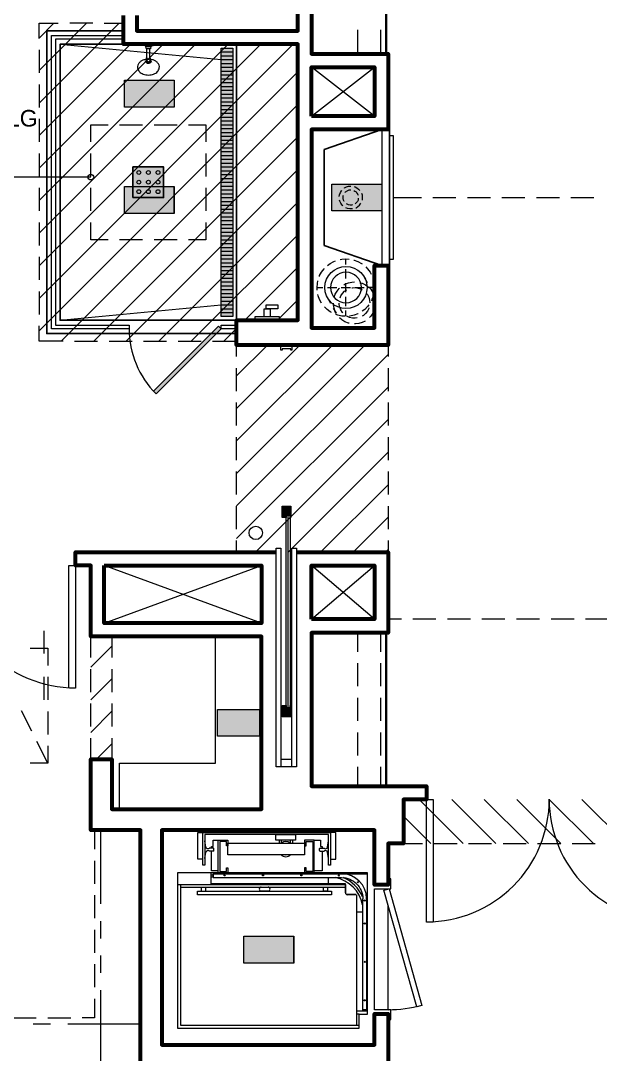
# Model space of a CAD drawing. Extents: x 6 to 1186, y -84 to 3560.
# Drawn here: x 310.8 to 462, y 3040.7 to 3310.3 of the extents above; entities that cross this region are included whole.
import ezdxf

# ---------------------------------------------------------------- set-up
doc = ezdxf.new("R2010")
doc.units = 0
doc.header["$LTSCALE"] = 24
doc.header["$MEASUREMENT"] = 0
for name, color, linetype in [('GEC_BKGD', 8, 'Continuous'), ('PDF2_0', 8, 'Continuous'), ('PDF2_00-FP-A-2$A-ANNO-KEYN', 8, 'Continuous'), ('PDF2_00-FP-A-2$A-APPL', 8, 'Continuous'), ('PDF2_00-FP-A-2$A-APPL-HIDN', 8, 'Continuous'), ('PDF2_00-FP-A-2$A-APPL-MINR', 8, 'Continuous'), ('PDF2_00-FP-A-2$A-CLG-CHNG', 8, 'Continuous'), ('PDF2_00-FP-A-2$A-CLG-MISC', 8, 'Continuous'), ('PDF2_00-FP-A-2$A-CONVEY-HVY', 8, 'Continuous'), ('PDF2_00-FP-A-2$A-CONVEY-MNR', 8, 'Continuous'), ('PDF2_00-FP-A-2$A-DRWDW', 8, 'Continuous'), ('PDF2_00-FP-A-2$A-DRWDW-MINR', 8, 'Continuous'), ('PDF2_00-FP-A-2$A-FLR-OPNG', 8, 'Continuous'), ('PDF2_00-FP-A-2$A-MLWK', 8, 'Continuous'), ('PDF2_00-FP-A-2$A-MLWK-ABV', 8, 'Continuous'), ('PDF2_00-FP-A-2$A-MLWK-HIDN', 8, 'Continuous'), ('PDF2_00-FP-A-2$A-MLWK-MINR', 8, 'Continuous'), ('PDF2_00-FP-A-2$A-MLWK-SHLF-POLE', 8, 'Continuous'), ('PDF2_00-FP-A-2$A-PLMB', 8, 'Continuous'), ('PDF2_00-FP-A-2$A-PLMB-MINR', 8, 'Continuous'), ('PDF2_00-FP-A-2$A-SOFFIT', 8, 'Continuous'), ('PDF2_00-FP-A-2$A-SOFFIT-PATT', 8, 'Continuous'), ('PDF2_00-FP-A-2$A-WALL', 8, 'Continuous'), ('PDF2_A-WPOT', 8, 'Continuous'), ('PDF2_Text', 8, 'Continuous')]:
    doc.layers.add(name, color=color, linetype=linetype)
doc.styles.add('PDF Arial', font='arial.ttf')

# ---------------------------------------------------------------- blocks, each defined once
blk = doc.blocks.new('210311_BorsteinRes_CDProgress - Copy1')
at = {"layer": 'PDF2_00-FP-A-2$A-ANNO-KEYN', "true_color": 0xffffff, "transparency": 33554559}
for points in [[(10.62, 17.4375), (10.3492, 17.4375), (10.62, 17.2917)], [(10.62, 17.2917), (10.3492, 17.4375), (10.3492, 17.2917)], [(11.7475, 16.7275), (11.7475, 16.8733), (11.4767, 16.7275)], [(11.4767, 16.7275), (11.7475, 16.8733), (11.4767, 16.8733)], [(10.8542, 13.8733), (11.0833, 13.8733), (11.0833, 14.0192)], [(10.8542, 13.8733), (11.0833, 14.0192), (10.8542, 14.0192)]]:
    blk.add_hatch(color=7, dxfattribs=at).paths.add_polyline_path(points)
at = {"layer": 'PDF2_00-FP-A-2$A-DRWDW-MINR', "true_color": 0x989898, "transparency": 33554559}
for points in [[(11.2525, 15.1233), (11.2058, 15.1233), (11.2525, 15.075)], [(11.2525, 15.075), (11.2058, 15.1233), (11.2058, 15.075)], [(11.2283, 15.075), (11.2058, 15.075), (11.2283, 15.0625)], [(11.2283, 15.0625), (11.2058, 15.075), (11.2058, 15.0625)], [(11.2525, 15.075), (11.2492, 15.075), (11.2525, 15.0625)], [(11.2525, 15.0625), (11.2492, 15.075), (11.2492, 15.0625)], [(11.2283, 14.04), (11.2058, 14.04), (11.2283, 14.0267)], [(11.2283, 14.0267), (11.2058, 14.04), (11.2058, 14.0267)], [(11.2525, 14.0267), (11.2058, 14.0267), (11.2525, 13.9792)], [(11.2525, 13.9792), (11.2058, 14.0267), (11.2058, 13.9792)], [(11.2525, 14.04), (11.2492, 14.04), (11.2525, 14.0267)], [(11.2525, 14.0267), (11.2492, 14.04), (11.2492, 14.0267)]]:
    blk.add_hatch(color=252, dxfattribs=at).paths.add_polyline_path(points)
at = {"layer": 'PDF2_00-FP-A-2$A-PLMB', "true_color": 0xffffff, "transparency": 33554559}
for points in [[(10.3958, 16.8), (10.5625, 16.8), (10.5625, 16.9667)], [(10.3958, 16.8), (10.5625, 16.9667), (10.3958, 16.9667)]]:
    blk.add_hatch(color=7, dxfattribs=at).paths.add_polyline_path(points)
at = {"layer": 'PDF2_00-FP-A-2$A-PLMB-MINR', "true_color": 0xffffff, "transparency": 33554559}
for points in [[(10.9375, 17.6125), (10.875, 17.6125), (10.9375, 16.1542)], [(10.9375, 16.1542), (10.875, 17.6125), (10.875, 16.1542)], [(10.5067, 15.7483), (10.875, 16.0867), (10.8608, 16.1017)], [(10.5217, 15.7333), (10.875, 16.0867), (10.5067, 15.7483)]]:
    blk.add_hatch(color=7, dxfattribs=at).paths.add_polyline_path(points)
at = {"layer": 'PDF2_A-WPOT', "true_color": 0xffffff, "transparency": 33554559}
for points in [[(10.3492, 16.86), (10.3492, 16.7142), (10.62, 16.86)], [(10.62, 16.86), (10.3492, 16.7142), (10.62, 16.7142)], [(10.9983, 12.7867), (10.9983, 12.6408), (11.2692, 12.7867)], [(11.2692, 12.7867), (10.9983, 12.6408), (11.2692, 12.6408)]]:
    blk.add_hatch(color=7, dxfattribs=at).paths.add_polyline_path(points)
at = {"layer": 'PDF2_0', "lineweight": 9}
for points in [[(10.4642, 17.6245, 0.013382), (10.4612, 17.6249, -0.011302), (10.4552, 17.6262, -0.019853), (10.446, 17.6294, -0.221535), (10.4442, 17.6308), (10.4425, 17.6333), (10.5158, 17.6333), (10.515, 17.6308)], [(10.4666, 17.6218, 0.200584), (10.465, 17.6233, 0.062975), (10.4638, 17.6239)], [(10.4917, 17.6094, -0.372609), (10.49, 17.6083), (10.4683, 17.6083)], [(10.4713, 17.56, 0.151608), (10.4709, 17.5573, 0.161805), (10.4721, 17.5551, 0.104387), (10.4747, 17.5527, 0.105046), (10.4795, 17.5517, 0.105046), (10.4844, 17.5532, 0.104387), (10.4875, 17.555), (10.4875, 17.6083)], [(10.4962, 17.6239, 0.062973), (10.495, 17.6233, 0.200584), (10.4934, 17.6218)], [(10.4958, 17.6245, -0.013382), (10.4988, 17.6249, 0.011302), (10.5048, 17.6262, 0.019853), (10.514, 17.6294, 0.221534), (10.5157, 17.6312)], [(10.4701, 17.5511, 0.039094), (10.4578, 17.5486, 0.056973), (10.4429, 17.5432, 0.085074), (10.4298, 17.5326)], [(10.465, 17.5408, 0.123472), (10.4657, 17.5374, 0.152049), (10.4702, 17.5331, 0.135345), (10.4798, 17.53, 0.135345), (10.489, 17.5326, 0.152049), (10.4932, 17.5376, 0.123472), (10.4942, 17.5408, 0.1289), (10.4929, 17.5447, 0.116311), (10.4895, 17.5484)], [(10.4705, 17.5484, 0.116311), (10.4668, 17.5448, 0.1289), (10.4658, 17.5409)], [(10.47, 17.5433), (10.47, 17.5525, -0.087238), (10.4692, 17.5557, -0.00073), (10.4692, 17.5576, -0.197033), (10.4711, 17.5624)], [(10.4731, 17.5406, 0.102176), (10.4769, 17.5387, 0.067858), (10.4796, 17.5383, 0.067858), (10.4828, 17.5388, 0.102176), (10.4869, 17.5406, 0.105012), (10.489, 17.5439)], [(10.4744, 17.5351, 0.091396), (10.4796, 17.5342, 0.091397), (10.4848, 17.5351)], [(10.4853, 17.5341, 0.090097), (10.4886, 17.5365, 0.201443), (10.4908, 17.5411, 0.18856), (10.4893, 17.5454)], [(10.487, 17.5547, 0.161805), (10.4883, 17.5573, 0.151608), (10.4878, 17.56)], [(10.5294, 17.5326, 0.085074), (10.5163, 17.5432, 0.056973), (10.5014, 17.5486, 0.039094), (10.4891, 17.5511)], [(10.4901, 17.5525, 0.087238), (10.4908, 17.5559, 0.00073), (10.4908, 17.5576)], [(10.5288, 17.4847, 0.14802), (10.5388, 17.504, 0.127386), (10.5376, 17.519, 0.096694), (10.5297, 17.532)], [(10.4218, 17.5192, 0.127386), (10.4204, 17.504, 0.14802), (10.4304, 17.4847, 0.113856), (10.4513, 17.4709, 0.090975), (10.4795, 17.4658, 0.090975), (10.5082, 17.4711, 0.113856), (10.5296, 17.4845)]]:
    blk.add_lwpolyline(points, format="xyb", dxfattribs=at)
for points in [[(10.4675, 17.6092), (10.4658, 17.6217), (10.4933, 17.6217), (10.4908, 17.6092)], [(10.4708, 17.555), (10.4708, 17.6083)], [(10.4892, 17.5433), (10.4892, 17.5525)], [(9.8383, 14.3517), (9.9325, 14.3517), (9.9325, 14.2583)], [(9.9325, 14.1958), (9.9325, 14.0708)], [(9.8458, 13.9), (9.79, 14.0117)], [(9.9325, 14.0083), (9.9325, 13.8833)], [(9.9325, 13.8208), (9.9325, 13.7267), (9.8383, 13.7267)], [(9.9325, 13.7267), (9.8733, 13.8442)]]:
    blk.add_lwpolyline(points, dxfattribs=at)
at = {"layer": 'PDF2_0', "lineweight": 18}
for points in [[(10.62, 16.7142), (10.3492, 16.7142), (10.3492, 16.86), (10.62, 16.86)], [(11.99, 13.53), (12.0267, 13.53), (12.0267, 12.8633), (11.99, 12.8633)]]:
    blk.add_lwpolyline(points, close=True, dxfattribs=at)
for points in [[(9.9117, 14.4458), (9.9117, 14.3217)], [(9.9117, 14.1967), (9.9117, 14.0717)]]:
    blk.add_lwpolyline(points, dxfattribs=at)
for points in [[(11.9904, 12.8642, 0.198737), (12.4621, 13.0593, 0.199088), (12.6575, 13.5304)], [(12.6567, 13.5304, 0.199088), (12.8521, 13.0593, 0.198737), (13.3237, 12.8642)]]:
    blk.add_lwpolyline(points, format="xyb", dxfattribs=at)
at = {"layer": 'PDF2_0', "lineweight": 9}
for centre, radius in [((10.1671, 16.9112), 0.0154), ((11.0629, 14.9779), 0.0363)]:
    blk.add_circle(centre, radius, dxfattribs=at)
for centre, radius, start, end in [((10.4596, 17.5054), 0.0396, 137.7704, 159.8624), ((10.4438, 17.5462), 0.0221, 332.2429, 348.1115), ((10.4746, 17.5413), 0.00625, 138.6943, 181.4077), ((10.4754, 17.5413), 0.00625, 184.3378, 229.8954), ((10.4779, 17.5479), 0.00874, 207.5663, 231.5453), ((10.4779, 17.5446), 0.0112, 228.5765, 249.1695), ((10.4681, 17.5521), 0.00273, 16.6062, 22.6985), ((10.4838, 17.5579), 0.00625, 1.3049, 45.8908), ((10.4919, 17.5521), 0.00273, 157.2976, 163.3945), ((10.5154, 17.5462), 0.0221, 191.8885, 207.7571)]:
    blk.add_arc(centre, radius, start, end, dxfattribs=at)
blk.add_open_spline([(10.4688, 17.6092), (10.4684, 17.6092), (10.4682, 17.6092), (10.4678, 17.6093), (10.4677, 17.6093), (10.4676, 17.6094), (10.4676, 17.6094), (10.4675, 17.6095), (10.4675, 17.6095), (10.4675, 17.6095)], degree=3, knots=[0, 0, 0, 0, 0.000930188, 0.000930188, 0.001397177, 0.001397177, 0.001605997, 0.001605997, 0.001777095, 0.001777095, 0.001777095, 0.001777095], dxfattribs=at)
at = {"layer": 'PDF2_00-FP-A-2$A-ANNO-KEYN', "lineweight": 18}
for points in [[(10.62, 17.4375), (10.62, 17.2917), (10.3492, 17.2917), (10.3492, 17.4375)], [(11.7475, 16.7275), (11.4767, 16.7275), (11.4767, 16.8733), (11.7475, 16.8733)], [(10.8542, 13.8733), (10.8542, 14.0192), (11.0833, 14.0192), (11.0833, 13.8733)]]:
    blk.add_lwpolyline(points, close=True, dxfattribs=at)
at = {"layer": 'PDF2_00-FP-A-2$A-ANNO-KEYN', "lineweight": 9}
blk.add_lwpolyline([(10.1667, 16.9108), (9.9583, 16.9108), (9.6458, 16.9108)], dxfattribs=at)
at = {"layer": 'PDF2_00-FP-A-2$A-APPL', "lineweight": 25}
blk.add_lwpolyline([(11.7475, 16.4317), (11.435, 16.54), (11.435, 17.0608), (11.7475, 17.1692), (11.7892, 17.1692), (11.7892, 16.4317)], close=True, dxfattribs=at)
at = {"layer": 'PDF2_00-FP-A-2$A-APPL-HIDN', "lineweight": 9}
for points in [[(11.5442, 16.8517), (11.545, 16.8533), (11.5558, 16.8583), (11.5675, 16.8617), (11.5792, 16.8625)], [(11.5967, 16.86), (11.6025, 16.8583), (11.6125, 16.8533), (11.6217, 16.8458), (11.6275, 16.8392)], [(11.5167, 16.805), (11.5183, 16.815), (11.5225, 16.8267), (11.5283, 16.8367), (11.53, 16.8392)], [(11.5433, 16.7792), (11.5425, 16.7792), (11.5392, 16.7867), (11.5375, 16.7942), (11.5375, 16.8025), (11.5383, 16.81), (11.5392, 16.8133)], [(11.5483, 16.8283), (11.55, 16.8308), (11.5633, 16.8392), (11.5708, 16.8417), (11.5792, 16.8417)], [(11.5958, 16.8383), (11.6017, 16.835), (11.6075, 16.8308), (11.6125, 16.8242), (11.6167, 16.8175), (11.6183, 16.8133)], [(11.62, 16.7967), (11.62, 16.7942), (11.6183, 16.7867), (11.615, 16.7792), (11.6108, 16.7733), (11.605, 16.7675), (11.6033, 16.7667)], [(11.6367, 16.8233), (11.64, 16.815), (11.6417, 16.8033), (11.6408, 16.7917), (11.64, 16.7867)], [(11.5367, 16.755), (11.5317, 16.7592), (11.525, 16.7692), (11.52, 16.78), (11.5183, 16.7867)], [(11.5883, 16.7392), (11.585, 16.7383), (11.5733, 16.7383), (11.5617, 16.74), (11.5525, 16.7442)], [(11.5875, 16.76), (11.5825, 16.7592), (11.575, 16.7592), (11.5675, 16.76), (11.56, 16.7633), (11.555, 16.7667)], [(11.6067, 16.7442), (11.6075, 16.745), (11.6175, 16.7508), (11.6258, 16.7592), (11.6333, 16.7692)], [(11.6525, 16.3667), (11.6683, 16.3392)], [(11.4883, 16.2567), (11.495, 16.275), (11.5042, 16.2917), (11.5167, 16.3067), (11.5183, 16.3083)], [(11.5208, 16.2558), (11.525, 16.2658), (11.5333, 16.2792), (11.545, 16.2908), (11.5575, 16.2992)], [(11.5417, 16.3258), (11.5475, 16.33), (11.5658, 16.3367), (11.585, 16.3408), (11.5992, 16.3417)], [(11.5842, 16.3092), (11.5875, 16.31), (11.6033, 16.3108), (11.6192, 16.3083), (11.6342, 16.3033), (11.6408, 16.2992)], [(11.6283, 16.3375), (11.6417, 16.3342), (11.6592, 16.325), (11.675, 16.3133), (11.68, 16.3083)], [(11.6833, 16.3117), (11.6992, 16.2833)], [(11.4525, 16.255), (11.4683, 16.2267)], [(11.6625, 16.2808), (11.6692, 16.2725), (11.6767, 16.2583), (11.6808, 16.2433), (11.6825, 16.2275)], [(11.6983, 16.285), (11.6992, 16.2833), (11.7075, 16.2658), (11.7125, 16.2467), (11.7142, 16.2275)], [(11.4833, 16.1992), (11.4992, 16.1717)], [(11.5008, 16.17), (11.495, 16.18), (11.4883, 16.1983), (11.485, 16.2175), (11.485, 16.2267)], [(11.5358, 16.1733), (11.5333, 16.1758), (11.525, 16.1892), (11.5192, 16.2042), (11.5158, 16.2192), (11.5158, 16.2267)], [(11.6775, 16.2), (11.6767, 16.1967), (11.6692, 16.1825), (11.6592, 16.17), (11.6475, 16.1592), (11.6417, 16.1558)], [(11.71, 16.1983), (11.7075, 16.1892), (11.6992, 16.1717), (11.6883, 16.1558), (11.6808, 16.1475)], [(11.57, 16.1167), (11.5658, 16.1175), (11.5475, 16.125), (11.5308, 16.135), (11.5183, 16.1458)], [(11.6142, 16.1458), (11.6033, 16.1442), (11.5875, 16.145), (11.5717, 16.1483), (11.5583, 16.155)], [(11.6567, 16.1292), (11.6417, 16.1208), (11.6233, 16.1158), (11.6042, 16.1133), (11.6, 16.1133)]]:
    blk.add_lwpolyline(points, dxfattribs=at)
at = {"layer": 'PDF2_00-FP-A-2$A-APPL-MINR', "color": 7, "lineweight": 9}
for points in [[(11.7475, 17.1692), (11.7475, 16.4317)], [(11.7892, 17.1375), (11.81, 17.1375), (11.81, 16.4633), (11.7892, 16.4633)]]:
    blk.add_lwpolyline(points, dxfattribs=at)
at = {"layer": 'PDF2_00-FP-A-2$A-APPL-MINR', "lineweight": 9}
for points in [[(11.5208, 16.4633), (11.53, 16.4658), (11.5525, 16.4667), (11.5708, 16.4658)], [(11.5525, 16.4358), (11.5525, 16.4667)], [(11.5958, 16.4608), (11.5967, 16.4608), (11.6175, 16.4533), (11.6367, 16.4425), (11.6408, 16.4392)], [(11.4083, 16.3717), (11.41, 16.3758), (11.4208, 16.395), (11.4342, 16.4133), (11.435, 16.4142)], [(11.4533, 16.4317), (11.4675, 16.4425), (11.4875, 16.4533), (11.4967, 16.4567)], [(11.5525, 16.3608), (11.5525, 16.4108)], [(11.66, 16.4233), (11.67, 16.4133), (11.6842, 16.395), (11.69, 16.3833)], [(11.3967, 16.2975), (11.3958, 16.3108), (11.3975, 16.3333), (11.4008, 16.3475)], [(11.7, 16.36), (11.7025, 16.355), (11.7067, 16.3333), (11.7083, 16.3108), (11.6775, 16.3108)], [(11.3958, 16.3108), (11.4275, 16.3108)], [(11.4525, 16.3108), (11.5025, 16.3108)], [(11.5275, 16.3108), (11.5775, 16.3108)], [(11.5525, 16.2858), (11.5525, 16.3358)], [(11.6025, 16.3108), (11.6525, 16.3108)], [(11.4208, 16.2267), (11.41, 16.2458), (11.4025, 16.2667), (11.4008, 16.2733)], [(11.5525, 16.2108), (11.5525, 16.2608)], [(11.7067, 16.2867), (11.7025, 16.2667), (11.6942, 16.2458), (11.6908, 16.2392)], [(11.475, 16.1758), (11.4675, 16.1792), (11.45, 16.1925), (11.4358, 16.2067)], [(11.5525, 16.155), (11.5525, 16.1858)], [(11.6775, 16.2175), (11.67, 16.2083), (11.655, 16.1925), (11.6417, 16.1825)], [(11.5467, 16.155), (11.53, 16.1558), (11.5083, 16.1608), (11.4975, 16.165)], [(11.62, 16.17), (11.6175, 16.1683), (11.5967, 16.1608), (11.5742, 16.1558), (11.5717, 16.1558)]]:
    blk.add_lwpolyline(points, dxfattribs=at)
at = {"layer": 'PDF2_00-FP-A-2$A-APPL-MINR', "color": 7, "lineweight": 9}
blk.add_lwpolyline([(11.6367, 16.3113, 0.414203), (11.5529, 16.3942, 0.414203), (11.4692, 16.3113, 0.414203), (11.5529, 16.2283, 0.414203)], format="xyb", close=True, dxfattribs=at)
blk.add_circle((11.5529, 16.3113), 0.1146, dxfattribs=at)
at = {"layer": 'PDF2_00-FP-A-2$A-CLG-CHNG', "lineweight": 9}
for points in [[(11.81, 16.8), (11.9625, 16.8)], [(12.025, 16.8), (12.15, 16.8)], [(12.2125, 16.8), (12.3375, 16.8)], [(12.4, 16.8), (12.525, 16.8)], [(12.5875, 16.8), (12.7125, 16.8)], [(12.775, 16.8), (12.9, 16.8)], [(11.8542, 14.5083), (11.7817, 14.5083)], [(12.0417, 14.5083), (11.9167, 14.5083)], [(12.2292, 14.5083), (12.1042, 14.5083)], [(12.4167, 14.5083), (12.2917, 14.5083)], [(12.6042, 14.5083), (12.4792, 14.5083)], [(12.7917, 14.5083), (12.6667, 14.5083)], [(12.9792, 14.5083), (12.8542, 14.5083)]]:
    blk.add_lwpolyline(points, dxfattribs=at)
at = {"layer": 'PDF2_00-FP-A-2$A-CLG-MISC', "lineweight": 9}
for points in [[(10.1667, 17.1025), (10.1667, 17.1958), (10.2608, 17.1958)], [(10.3233, 17.1958), (10.4483, 17.1958)], [(10.5108, 17.1958), (10.6358, 17.1958)], [(10.6983, 17.1958), (10.7917, 17.1958), (10.7917, 17.1025)], [(10.1667, 16.915), (10.1667, 17.04)], [(10.7917, 17.04), (10.7917, 16.915)], [(10.1667, 16.7275), (10.1667, 16.8525)], [(10.7917, 16.8525), (10.7917, 16.7275)], [(10.2608, 16.5708), (10.1667, 16.5708), (10.1667, 16.665)], [(10.7917, 16.665), (10.7917, 16.5708), (10.6983, 16.5708)], [(10.4483, 16.5708), (10.3233, 16.5708)], [(10.6358, 16.5708), (10.5108, 16.5708)]]:
    blk.add_lwpolyline(points, dxfattribs=at)
at = {"layer": 'PDF2_00-FP-A-2$A-CONVEY-HVY', "lineweight": 18}
for points in [[(11.625, 12.3625), (11.6692, 12.3625), (11.6692, 13.1308), (10.6383, 13.1308), (10.6383, 12.2867), (11.625, 12.2867)], [(11.9658, 12.4108), (11.9383, 12.4033), (11.7592, 13.0367), (11.7867, 13.0442)]]:
    blk.add_lwpolyline(points, close=True, dxfattribs=at)
for points in [[(11.7817, 12.3333), (11.7975, 12.3333), (11.7975, 12.3858), (11.7083, 12.3858), (11.7083, 13.0442), (11.7975, 13.0442), (11.7975, 13.0975), (11.7817, 13.0975)], [(11.7817, 12.3858), (11.7817, 12.9542)]]:
    blk.add_lwpolyline(points, dxfattribs=at)
blk.add_arc((11.7721, 13.1404), 0.7537, 270.7196, 284.881, dxfattribs=at)
at = {"layer": 'PDF2_00-FP-A-2$A-CONVEY-MNR', "lineweight": 9}
for points in [[(10.7758, 13.2042), (10.7475, 13.2042), (10.7475, 13.35), (10.7758, 13.35)], [(11.4683, 13.2042), (11.4975, 13.2042), (11.4975, 13.35), (11.4683, 13.35)], [(10.8217, 13.2642), (10.8217, 13.2733), (10.8308, 13.2733), (10.8308, 13.3083), (10.8592, 13.3083)], [(11.19, 13.3075), (11.19, 13.2925)], [(11.2017, 13.3075), (11.2017, 13.2925)], [(11.25, 13.3075), (11.25, 13.2925)], [(11.2617, 13.3075), (11.2617, 13.2925)], [(11.38, 13.3083), (11.3283, 13.3083), (11.3283, 13.2783), (11.3367, 13.2783), (11.3367, 13.3008), (11.3725, 13.3008), (11.3725, 13.1383), (11.3367, 13.1383), (11.3367, 13.1575), (11.3283, 13.1575), (11.3283, 13.1308), (11.38, 13.1308), (11.38, 13.3083), (11.4142, 13.3083), (11.4142, 13.2733), (11.4233, 13.2733), (11.4233, 13.2642)], [(11.4083, 13.2517), (11.4083, 13.2608)], [(10.7867, 13.2083), (10.7925, 13.2425)], [(10.8325, 13.2483), (10.8108, 13.2483)], [(10.8592, 13.1408), (10.8217, 13.1408), (10.8217, 13.2483)], [(11.4233, 13.2483), (11.4233, 13.1408), (11.38, 13.1408)], [(11.4117, 13.2483), (11.4342, 13.2483)], [(11.4583, 13.2083), (11.4525, 13.2425)], [(10.8308, 13.1075), (10.82, 13.1075), (10.82, 13.12), (10.8308, 13.12)], [(10.8308, 13.1258), (11.6692, 13.1258)], [(11.4558, 13.1308), (11.4558, 13.1258)], [(11.4558, 13.105), (11.4558, 13.0708)], [(10.6542, 13.0683), (10.6542, 12.3025), (11.625, 12.3025)], [(10.6542, 13.0525), (11.55, 13.0525)], [(10.7683, 13.0317), (10.7683, 13.0525)], [(10.7892, 13.0525), (10.7892, 13.0317)], [(11.0917, 13.0525), (11.13, 13.0525)], [(11.13, 13.0317), (11.0917, 13.0317)], [(11.6092, 13.0108), (11.56, 13.0108)], [(11.61, 13.0117), (11.61, 12.3025)], [(11.6433, 12.99), (11.6433, 12.3783)], [(11.6642, 12.99), (11.6642, 12.3783)], [(11.6433, 12.9175), (11.61, 12.9175)], [(11.6692, 12.9175), (11.6642, 12.9175)], [(11.6692, 12.3783), (11.61, 12.3783)], [(11.625, 12.3625), (11.61, 12.3625)], [(11.6642, 12.3858), (11.6433, 12.3858)], [(11.7817, 12.3025), (11.79, 12.3025), (11.79, 12.2608), (11.7817, 12.2608)]]:
    blk.add_lwpolyline(points, dxfattribs=at)
for points in [[(11.4683, 13.35), (11.4683, 13.1725), (11.4583, 13.1725), (11.4583, 13.3392), (10.7867, 13.3392), (10.7867, 13.1725), (10.7758, 13.1725), (10.7758, 13.35)], [(11.2792, 13.3392), (11.2792, 13.3075), (11.1717, 13.3075), (11.1717, 13.3392)], [(10.8675, 13.3008), (10.8675, 13.1383), (10.9033, 13.1383), (10.9033, 13.1575), (10.9108, 13.1575), (10.9108, 13.1308), (10.8592, 13.1308), (10.8592, 13.3083), (10.9108, 13.3083), (10.9108, 13.2783), (10.9033, 13.2783), (10.9033, 13.3008)], [(11.3283, 13.2925), (11.3283, 13.2292), (10.9108, 13.2292), (10.9108, 13.2925)], [(10.7467, 13.0317), (11.475, 13.0317), (11.475, 13.0108), (10.7467, 13.0108)], [(11.4525, 13.0525), (11.4525, 13.0317), (11.4317, 13.0317), (11.4317, 13.0525)]]:
    blk.add_lwpolyline(points, close=True, dxfattribs=at)
for points in [[(10.8329, 13.2492, 0.414214), (10.8358, 13.2517), (10.8358, 13.2613, 0.414214), (10.8325, 13.2642), (10.8108, 13.2642, 0.158959), (10.8095, 13.2636, -0.554806), (10.7925, 13.27), (10.7867, 13.3042)], [(11.4092, 13.2613, -0.414214), (11.4117, 13.2642), (11.4342, 13.2642, -0.158959), (11.4363, 13.2636, 0.554806), (11.4525, 13.27), (11.4583, 13.3042)], [(10.8112, 13.2492, -0.158959), (10.8091, 13.2497, 0.554806), (10.7927, 13.2431)], [(11.4523, 13.2431, 0.554806), (11.4359, 13.2497, -0.158959), (11.4346, 13.2492)], [(11.6092, 13.0125), (11.5603, 13.0125, -0.406205), (11.5508, 13.0217), (11.5508, 13.0708), (10.82, 13.0708), (10.82, 13.1308)], [(10.8308, 13.11), (10.8308, 13.1258), (10.8308, 13.105), (11.5292, 13.105, -0.414214), (11.6442, 12.9904)], [(10.6383, 13.0683), (11.55, 13.0683), (11.55, 13.0217, 0.414214), (11.5604, 13.0117)]]:
    blk.add_lwpolyline(points, format="xyb", dxfattribs=at)
for centre in [(10.8937, 13.1171), (10.8937, 13.1171), (11.1021, 13.1171), (11.1021, 13.1171), (11.3104, 13.1171), (11.3104, 13.1171), (11.5146, 13.1163), (11.5146, 13.1163), (11.6179, 13.0796), (11.6179, 13.0796), (11.6546, 12.9804), (11.6546, 12.9804), (11.6546, 12.8554), (11.6546, 12.8554), (11.6554, 12.6471), (11.6554, 12.6471), (11.6546, 12.4379), (11.6546, 12.4379)]:
    blk.add_circle(centre, 0.00292, dxfattribs=at)
for centre, radius, start, end in [((11.2262, 13.2638), 0.0379, 51.5533, 128.4467), ((11.2262, 13.2563), 0.0379, 224.6539, 315.3461), ((11.2271, 13.2579), 0.0287, 255.965, 284.035), ((11.4121, 13.2521), 0.00292, 179.9999, 270.0001), ((11.4562, 12.9179), 0.1913, 11.5961, 78.4039), ((11.5296, 12.9904), 0.1354, 360, 90), ((11.4562, 12.9179), 0.2046, 23.7525, 66.2475), ((11.0921, 13.0429), 0.0104, 90, 270), ((11.1304, 13.0429), 0.0104, 270, 90)]:
    blk.add_arc(centre, radius, start, end, dxfattribs=at)
at = {"layer": 'PDF2_00-FP-A-2$A-DRWDW', "lineweight": 18}
for points in [[(11.2058, 15.0625), (11.2058, 15.1233), (11.2525, 15.1233), (11.2525, 15.0625), (11.2492, 15.0625), (11.2492, 15.075), (11.2283, 15.075), (11.2283, 15.0625)], [(11.2283, 14.04), (11.2283, 14.0267), (11.2492, 14.0267), (11.2492, 14.04), (11.2525, 14.04), (11.2525, 13.9792), (11.2058, 13.9792), (11.2058, 14.04)]]:
    blk.add_lwpolyline(points, close=True, dxfattribs=at)
blk.add_lwpolyline([(10.0467, 14.135), (10.0467, 14.8), (10.0833, 14.8), (10.0833, 14.1342, -0.198737), (9.6121, 14.3293, -0.199088), (9.4167, 14.8004)], format="xyb", dxfattribs=at)
at = {"layer": 'PDF2_00-FP-A-2$A-DRWDW-MINR', "lineweight": 9}
for points in [[(11.2592, 15.97), (11.2525, 15.97), (11.2525, 15.9775), (11.2058, 15.9775), (11.2058, 15.97), (11.1992, 15.97), (11.1992, 15.9983), (11.2592, 15.9983)], [(11.2492, 14.0267), (11.2283, 14.0267), (11.2283, 15.075), (11.2492, 15.075)]]:
    blk.add_lwpolyline(points, close=True, dxfattribs=at)
for points in [[(11.2392, 14.0267), (11.2392, 15.075)], [(11.1733, 14.8733), (11.1733, 14.8942), (11.1992, 14.8942), (11.1992, 13.7067)], [(11.2592, 13.7067), (11.2592, 14.8942), (11.285, 14.8942), (11.285, 14.8733)], [(11.1992, 13.7483), (11.2592, 13.7483)]]:
    blk.add_lwpolyline(points, dxfattribs=at)
at = {"layer": 'PDF2_00-FP-A-2$A-FLR-OPNG', "lineweight": 9}
for points in [[(11.365, 17.2417), (11.7083, 17.5083)], [(11.7083, 17.2417), (11.365, 17.5083)], [(10.24, 14.4875), (11.0942, 14.8)], [(11.0942, 14.4875), (10.24, 14.8)], [(11.365, 14.5083), (11.7083, 14.8)], [(11.7083, 14.5083), (11.365, 14.8)]]:
    blk.add_lwpolyline(points, dxfattribs=at)
at = {"layer": 'PDF2_00-FP-A-2$A-MLWK', "lineweight": 35}
for points in [[(11.7708, 19.0292), (11.7708, 17.5817)], [(11.7708, 14.4358), (11.7708, 13.6025)]]:
    blk.add_lwpolyline(points, dxfattribs=at)
at = {"layer": 'PDF2_00-FP-A-2$A-MLWK-ABV', "lineweight": 18}
for points in [[(11.4583, 17.5817), (11.365, 17.5817), (11.365, 17.7117)], [(11.615, 17.7117), (11.615, 17.5817), (11.5208, 17.5817)], [(11.365, 14.3317), (11.365, 14.4358), (11.4583, 14.4358)], [(11.5208, 14.4358), (11.615, 14.4358), (11.615, 14.3317)], [(11.365, 14.1442), (11.365, 14.2692)], [(11.615, 14.2692), (11.615, 14.1442)], [(11.365, 13.9567), (11.365, 14.0817)], [(11.615, 14.0817), (11.615, 13.9567)], [(11.365, 13.7692), (11.365, 13.8942)], [(11.615, 13.8942), (11.615, 13.7692)], [(11.4583, 13.6025), (11.365, 13.6025), (11.365, 13.7067)], [(11.615, 13.7067), (11.615, 13.6025), (11.5208, 13.6025)]]:
    blk.add_lwpolyline(points, dxfattribs=at)
at = {"layer": 'PDF2_00-FP-A-2$A-MLWK-HIDN', "lineweight": 9}
for points in [[(11.74, 17.7117), (11.74, 17.5817)], [(11.74, 14.4358), (11.74, 14.3317)], [(11.74, 14.2692), (11.74, 14.1442)], [(11.74, 14.0817), (11.74, 13.9567)], [(11.74, 13.8942), (11.74, 13.7692)], [(11.74, 13.7067), (11.74, 13.6025)]]:
    blk.add_lwpolyline(points, dxfattribs=at)
at = {"layer": 'PDF2_00-FP-A-2$A-MLWK-MINR', "lineweight": 9}
blk.add_lwpolyline([(10.3233, 13.4775), (10.3233, 13.7275), (10.8442, 13.7275), (10.8442, 14.415), (11.0942, 14.415), (11.0942, 13.4775)], close=True, dxfattribs=at)
at = {"layer": 'PDF2_00-FP-A-2$A-MLWK-SHLF-POLE', "lineweight": 9}
for points in [[(10.2817, 13.3633), (10.1875, 13.3633), (10.1875, 13.2592)], [(10.2192, 13.3633), (10.2192, 12.9617)], [(10.4375, 13.3633), (10.3442, 13.3633)], [(10.1875, 13.1967), (10.1875, 13.0717)], [(10.1875, 13.0092), (10.1875, 12.8842)], [(10.2192, 12.8683), (10.2192, 12.7742)], [(10.1875, 12.8217), (10.1875, 12.6967)], [(10.2192, 12.6808), (10.2192, 12.5867)], [(10.1875, 12.6342), (10.1875, 12.5092)], [(10.2192, 12.4933), (10.2192, 12.0925)], [(10.1875, 12.4467), (10.1875, 12.3425), (10.12, 12.3425)], [(9.745, 12.3425), (9.87, 12.3425)], [(9.8542, 12.3108), (9.9483, 12.3108)], [(9.9325, 12.3425), (10.0575, 12.3425)], [(10.0417, 12.3108), (10.4375, 12.3108)]]:
    blk.add_lwpolyline(points, dxfattribs=at)
at = {"layer": 'PDF2_00-FP-A-2$A-PLMB', "lineweight": 25}
for points in [[(10.9583, 16.0608), (9.9275, 16.0608), (9.9275, 17.7067), (10.3442, 17.7067), (10.3442, 17.6333), (10, 17.6333), (10, 16.1333), (10.9583, 16.1333)], [(10.9583, 17.6333), (10.9583, 16.1333), (10, 16.1333), (10, 17.6333)], [(11.2917, 17.6333), (11.2917, 16.1333), (10.9583, 16.1333), (10.9583, 17.6333)], [(10.3958, 16.8), (10.3958, 16.9667), (10.5625, 16.9667), (10.5625, 16.8)]]:
    blk.add_lwpolyline(points, close=True, dxfattribs=at)
at = {"layer": 'PDF2_00-FP-A-2$A-PLMB-MINR', "lineweight": 9}
for points in [[(9.9742, 17.66), (9.9742, 16.1075), (10.375, 16.1075), (10.375, 16.0867), (9.9533, 16.0867), (9.9533, 17.6808), (10.3442, 17.6808), (10.3442, 17.66)], [(10.9375, 17.6125), (10.9375, 16.1542), (10.875, 16.1542), (10.875, 17.6125)], [(11.1825, 16.2167), (11.1825, 16.1958), (11.12, 16.1958), (11.12, 16.2167)], [(11.06, 16.1333), (11.06, 16.1542), (11.19, 16.1542), (11.19, 16.1333)], [(10.5217, 15.7333), (10.5067, 15.7483), (10.8608, 16.1017), (10.875, 16.0867)], [(10.875, 16.0867), (10.875, 16.1075), (10.9583, 16.1075), (10.9583, 16.0867)]]:
    blk.add_lwpolyline(points, close=True, dxfattribs=at)
for points in [[(10, 17.6333), (10.875, 17.55), (10.9375, 17.55)], [(10.875, 17.5917), (10.9375, 17.5917)], [(10.875, 17.5708), (10.9375, 17.5708)], [(10.875, 17.5292), (10.9375, 17.5292)], [(10.875, 17.5083), (10.9375, 17.5083)], [(10.875, 17.4875), (10.9375, 17.4875)], [(10.875, 17.4667), (10.9375, 17.4667)], [(10.875, 17.4458), (10.9375, 17.4458)], [(10.875, 17.425), (10.9375, 17.425)], [(10.875, 17.4042), (10.9375, 17.4042)], [(10.875, 17.3833), (10.9375, 17.3833)], [(10.875, 17.3625), (10.9375, 17.3625)], [(10.875, 17.3417), (10.9375, 17.3417)], [(10.875, 17.3208), (10.9375, 17.3208)], [(10.875, 17.3), (10.9375, 17.3)], [(10.875, 17.2792), (10.9375, 17.2792)], [(10.875, 17.2583), (10.9375, 17.2583)], [(10.875, 17.2375), (10.9375, 17.2375)], [(10.875, 17.2167), (10.9375, 17.2167)], [(10.875, 17.1958), (10.9375, 17.1958)], [(10.875, 17.175), (10.9375, 17.175)], [(10.875, 17.1542), (10.9375, 17.1542)], [(10.875, 17.1333), (10.9375, 17.1333)], [(10.875, 17.1125), (10.9375, 17.1125)], [(10.875, 17.0917), (10.9375, 17.0917)], [(10.875, 17.0708), (10.9375, 17.0708)], [(10.875, 17.05), (10.9375, 17.05)], [(10.875, 17.0292), (10.9375, 17.0292)], [(10.875, 17.0083), (10.9375, 17.0083)], [(10.875, 16.9875), (10.9375, 16.9875)], [(10.875, 16.9667), (10.9375, 16.9667)], [(10.875, 16.9458), (10.9375, 16.9458)], [(10.875, 16.925), (10.9375, 16.925)], [(10.875, 16.9042), (10.9375, 16.9042)], [(10.875, 16.8833), (10.9375, 16.8833)], [(10.875, 16.8625), (10.9375, 16.8625)], [(10.875, 16.8417), (10.9375, 16.8417)], [(10.875, 16.8208), (10.9375, 16.8208)], [(10.875, 16.8), (10.9375, 16.8)], [(10.875, 16.7792), (10.9375, 16.7792)], [(10.875, 16.7583), (10.9375, 16.7583)], [(10.875, 16.7375), (10.9375, 16.7375)], [(10.875, 16.7167), (10.9375, 16.7167)], [(10.875, 16.6958), (10.9375, 16.6958)], [(10.875, 16.675), (10.9375, 16.675)], [(10.875, 16.6542), (10.9375, 16.6542)], [(10.875, 16.6333), (10.9375, 16.6333)], [(10.875, 16.6125), (10.9375, 16.6125)], [(10.875, 16.5917), (10.9375, 16.5917)], [(10.875, 16.5708), (10.9375, 16.5708)], [(10.875, 16.55), (10.9375, 16.55)], [(10.875, 16.5292), (10.9375, 16.5292)], [(10.875, 16.5083), (10.9375, 16.5083)], [(10.875, 16.4875), (10.9375, 16.4875)], [(10.875, 16.4667), (10.9375, 16.4667)], [(10.875, 16.4458), (10.9375, 16.4458)], [(10.875, 16.425), (10.9375, 16.425)], [(10.875, 16.4042), (10.9375, 16.4042)], [(10.875, 16.3833), (10.9375, 16.3833)], [(10.875, 16.3625), (10.9375, 16.3625)], [(10.875, 16.3417), (10.9375, 16.3417)], [(10.875, 16.3208), (10.9375, 16.3208)], [(10.875, 16.3), (10.9375, 16.3)], [(10.875, 16.2792), (10.9375, 16.2792)], [(10.875, 16.2583), (10.9375, 16.2583)], [(10.875, 16.2375), (10.9375, 16.2375)], [(10, 16.1333), (10.875, 16.2167), (10.9375, 16.2167)], [(10.875, 16.1958), (10.9375, 16.1958)], [(11.1092, 16.1542), (11.1092, 16.1958), (11.1408, 16.1958), (11.1408, 16.1542)], [(10.875, 16.175), (10.9375, 16.175)]]:
    blk.add_lwpolyline(points, dxfattribs=at)
for centre in [(10.4279, 16.9363), (10.4796, 16.9363), (10.5321, 16.9363), (10.4279, 16.8838), (10.4796, 16.8838), (10.5321, 16.8838), (10.4279, 16.8321), (10.4796, 16.8321), (10.5321, 16.8321)]:
    blk.add_circle(centre, 0.0104, dxfattribs=at)
blk.add_arc((10.8742, 16.0872), 0.4992, 180.0078, 225.0599, dxfattribs=at)
at = {"layer": 'PDF2_00-FP-A-2$A-SOFFIT', "lineweight": 9}
for points in [[(9.8858, 17.665), (9.8858, 17.7483), (9.99, 17.7483)], [(10.1775, 17.7483), (10.0525, 17.7483)], [(10.24, 17.7483), (10.3442, 17.7483), (10.3442, 17.6333), (10.4117, 17.6333)], [(9.8858, 17.6025), (9.8858, 17.4775)], [(10.5992, 17.6333), (10.4742, 17.6333)], [(10.7867, 17.6333), (10.6617, 17.6333)], [(10.9742, 17.6333), (10.8492, 17.6333)], [(11.1617, 17.6333), (11.0367, 17.6333)], [(11.2242, 17.6333), (11.2917, 17.6333), (11.2917, 17.5708)], [(11.2917, 17.3833), (11.2917, 17.5083)], [(9.8858, 17.415), (9.8858, 17.29)], [(11.2917, 17.1958), (11.2917, 17.3208)], [(9.8858, 17.2275), (9.8858, 17.1025)], [(11.2917, 17.0083), (11.2917, 17.1333)], [(9.8858, 17.04), (9.8858, 16.915)], [(11.2917, 16.8208), (11.2917, 16.9458)], [(9.8858, 16.8525), (9.8858, 16.7275)], [(11.2917, 16.6333), (11.2917, 16.7583)], [(9.8858, 16.665), (9.8858, 16.54)], [(11.2917, 16.4458), (11.2917, 16.5708)], [(9.8858, 16.4775), (9.8858, 16.3525)], [(11.2917, 16.2583), (11.2917, 16.3833)], [(9.8858, 16.29), (9.8858, 16.165)], [(11.1567, 16.1333), (11.2917, 16.1333), (11.2917, 16.1958)], [(10.8283, 16.0192), (10.9583, 16.0192), (10.9583, 16.1333), (11.0942, 16.1333)], [(10.0158, 16.0192), (9.8858, 16.0192), (9.8858, 16.1025)], [(10.0783, 16.0192), (10.2033, 16.0192)], [(10.2658, 16.0192), (10.3908, 16.0192)], [(10.4533, 16.0192), (10.5783, 16.0192)], [(10.6408, 16.0192), (10.7658, 16.0192)], [(10.9583, 15.9358), (10.9583, 15.9983)], [(11.7817, 15.9983), (11.7817, 15.9358)], [(10.9583, 15.7483), (10.9583, 15.8733)], [(11.7817, 15.8733), (11.7817, 15.7483)], [(10.9583, 15.5608), (10.9583, 15.6858)], [(11.7817, 15.6858), (11.7817, 15.5608)], [(10.9583, 15.3733), (10.9583, 15.4983)], [(11.7817, 15.4983), (11.7817, 15.3733)], [(10.9583, 15.1858), (10.9583, 15.3108)], [(11.7817, 15.3108), (11.7817, 15.1858)], [(10.9583, 14.9983), (10.9583, 15.1233)], [(11.7817, 15.1233), (11.7817, 14.9983)], [(10.9583, 14.8733), (10.9583, 14.9358)], [(11.7817, 14.9358), (11.7817, 14.8733)], [(10.1667, 14.3008), (10.1667, 14.415)], [(10.2817, 14.415), (10.2817, 14.3008)], [(10.1667, 14.1133), (10.1667, 14.2383)], [(10.2817, 14.2383), (10.2817, 14.1133)], [(10.1667, 13.9258), (10.1667, 14.0508)], [(10.2817, 14.0508), (10.2817, 13.9258)], [(10.1667, 13.7483), (10.1667, 13.8633)], [(10.2817, 13.8633), (10.2817, 13.7483)], [(11.865, 13.29), (11.9692, 13.29)], [(12.0317, 13.29), (12.1567, 13.29)], [(12.2192, 13.29), (12.3442, 13.29)], [(12.4067, 13.29), (12.5317, 13.29)], [(12.5942, 13.29), (12.7192, 13.29)], [(12.7817, 13.29), (12.9067, 13.29)]]:
    blk.add_lwpolyline(points, dxfattribs=at)
at = {"layer": 'PDF2_00-FP-A-2$A-SOFFIT-PATT', "lineweight": 9}
for points in [[(9.9667, 17.7483), (9.8858, 17.6667)], [(10.1433, 17.7483), (9.8858, 17.49)], [(10.32, 17.7483), (9.8858, 17.3133)], [(10.3825, 17.6333), (9.8858, 17.1367)], [(10.5592, 17.6333), (9.8858, 16.96)], [(10.7358, 17.6333), (9.8858, 16.7833)], [(10.9133, 17.6333), (9.8858, 16.6067)], [(11.09, 17.6333), (9.8858, 16.43)], [(11.2667, 17.6333), (9.8858, 16.2525)], [(11.2917, 17.4825), (9.8858, 16.0758)], [(11.2917, 17.3058), (10.005, 16.0192)], [(11.2917, 17.1292), (10.1825, 16.0192)], [(11.2917, 16.9517), (10.3592, 16.0192)], [(11.2917, 16.775), (10.5358, 16.0192)], [(11.2917, 16.5983), (10.7125, 16.0192)], [(11.2917, 16.4217), (11.0042, 16.1333)], [(11.2917, 16.245), (11.1808, 16.1333)], [(10.9583, 16.0883), (10.8892, 16.0192)], [(11.6558, 15.9983), (10.9583, 15.3008)], [(11.4792, 15.9983), (10.9583, 15.4775)], [(11.3025, 15.9983), (10.9583, 15.6542)], [(11.1258, 15.9983), (10.9583, 15.8317)], [(11.7817, 15.9475), (10.9583, 15.1242)], [(11.7817, 15.77), (10.9583, 14.9475)], [(11.7817, 15.5933), (11.0608, 14.8733)], [(11.7817, 15.4167), (11.2383, 14.8733)], [(11.7817, 15.24), (11.415, 14.8733)], [(11.7817, 15.0633), (11.5917, 14.8733)], [(11.7817, 14.8867), (11.7683, 14.8733)], [(10.2817, 14.3625), (10.1667, 14.2483)], [(10.2817, 14.1858), (10.1667, 14.0717)], [(10.2817, 14.0092), (10.1667, 13.8942)], [(10.2817, 13.8325), (10.1975, 13.7483)], [(12.19, 13.29), (11.9508, 13.53)], [(12.3667, 13.29), (12.1275, 13.53)], [(12.5442, 13.29), (12.3042, 13.53)], [(12.7208, 13.29), (12.4808, 13.53)], [(12.8975, 13.29), (12.6575, 13.53)], [(13.0742, 13.29), (12.8342, 13.53)], [(12.0133, 13.29), (11.865, 13.4383)]]:
    blk.add_lwpolyline(points, dxfattribs=at)
at = {"layer": 'PDF2_00-FP-A-2$A-WALL', "lineweight": 60}
for points in [[(10.4167, 17.79), (10.4167, 17.7067), (11.2917, 17.7067), (11.2917, 19.0917)], [(11.365, 19.0292), (11.365, 17.5817), (11.7817, 17.5817), (11.7817, 17.1692), (11.365, 17.1692), (11.365, 16.0917), (11.7083, 16.0917), (11.7083, 16.4317), (11.7817, 16.4317), (11.7817, 15.9983), (10.9583, 15.9983), (10.9583, 16.1333), (11.2917, 16.1333), (11.2917, 17.6333), (10.3442, 17.6333), (10.3442, 17.79)], [(10.4792, 11.9467), (10.4792, 12.0192), (8.2192, 12.0133), (8.2192, 11.6417), (8.1042, 11.6417), (8.1042, 11.9775), (7.1875, 11.9775), (7.1875, 13.1967), (7.3025, 13.1967), (7.3025, 12.0925), (10.4375, 12.0925), (10.4375, 13.3633), (10.1667, 13.3633), (10.1667, 13.7483), (10.2817, 13.7483), (10.2817, 13.4775), (11.0942, 13.4775), (11.0942, 14.415), (10.1667, 14.415), (10.1667, 14.8), (10.0833, 14.8), (10.0833, 14.8733), (11.1733, 14.8733)], [(11.285, 14.8733), (11.7817, 14.8733), (11.7817, 14.4358), (11.365, 14.4358), (11.365, 13.6025), (11.99, 13.6025), (11.99, 13.53), (11.865, 13.53), (11.865, 13.29), (11.7817, 13.29), (11.7817, 13.065), (11.7083, 13.065), (11.7083, 13.3633), (10.5525, 13.3633), (10.5525, 12.1958), (11.7083, 12.1958), (11.7083, 12.365), (11.7817, 12.365), (11.7817, 11.8633)]]:
    blk.add_lwpolyline(points, dxfattribs=at)
for points in [[(11.365, 17.2417), (11.365, 17.5083), (11.7083, 17.5083), (11.7083, 17.2417)], [(10.24, 14.8), (11.0942, 14.8), (11.0942, 14.4875), (10.24, 14.4875)], [(11.365, 14.5083), (11.365, 14.8), (11.7083, 14.8), (11.7083, 14.5083)]]:
    blk.add_lwpolyline(points, close=True, dxfattribs=at)
at = {"layer": 'PDF2_00-FP-A-2$A-WALL', "lineweight": 9}
blk.add_lwpolyline([(11.285, 14.8733), (11.285, 13.7067), (11.1733, 13.7067), (11.1733, 14.8733)], dxfattribs=at)
at = {"layer": 'PDF2_A-WPOT', "lineweight": 18}
for points in [[(10.62, 16.7142), (10.3492, 16.7142), (10.3492, 16.86), (10.62, 16.86)], [(11.2692, 12.6408), (10.9983, 12.6408), (10.9983, 12.7867), (11.2692, 12.7867)]]:
    blk.add_lwpolyline(points, close=True, dxfattribs=at)
at = {"layer": 'PDF2_A-WPOT', "color": 7, "lineweight": 0, "true_color": 0xffffff}
for points in [[(10.62, 16.7142), (10.62, 16.86)], [(11.2692, 12.6408), (11.2692, 12.7867)]]:
    blk.add_lwpolyline(points, dxfattribs=at)
at = {"layer": 'PDF2_Text', "insert": (9.2642, 17.1848), "char_height": 0.09006, "attachment_point": 7, "style": 'PDF Arial'}
blk.add_mtext('10\'-0" CLG', dxfattribs=at)

msp = doc.modelspace()

# ---------------------------------------------------------------- block references
at = {"layer": 'GEC_BKGD', "xscale": 48, "yscale": 48, "zscale": 48}
msp.add_blockref('210311_BorsteinRes_CDProgress - Copy1', (-158.88, 2457.79), dxfattribs=at)

doc.saveas('drawing.dxf')
